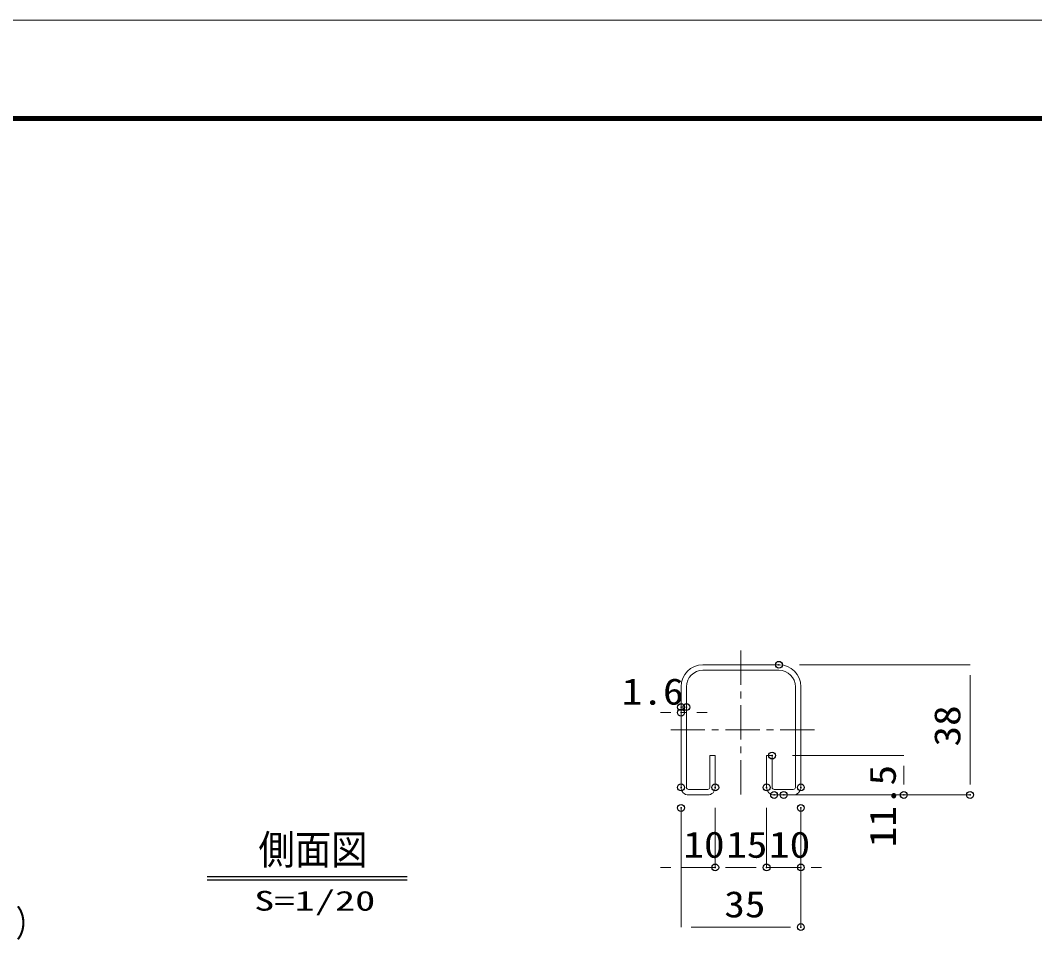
# Model space of a CAD drawing. Units: millimetres, scale not verified, with parts at other scales. Extents: x -6279 to 403, y -2363 to 2362.
# Drawn here: x -2347 to -866, y 1007 to 2362 of the extents above; entities that cross this region are included whole.
import ezdxf
from ezdxf.enums import TextEntityAlignment as Align

# ---------------------------------------------------------------- set-up
doc = ezdxf.new("R2010")
doc.units = ezdxf.units.MM
doc.header["$LTSCALE"] = 20
doc.header["$PDMODE"] = 32
doc.header["$PDSIZE"] = 10
doc.linetypes.add('USER4', pattern=[4, 2.5, -0.5, 0.5, -0.5])
for name, color, linetype, lineweight in [('0-1_寸法', 7, 'Continuous', 13), ('0-4_胴縁', 7, 'Continuous', 13), ('0-5_0', 7, 'Continuous', 13), ('0-C_EXTCNT-LMEC0', 4, 'Continuous', 25)]:
    doc.layers.add(name, color=color, linetype=linetype, lineweight=lineweight)
doc.layers.add('0-6_DEFPOINTS', color=7, linetype='Continuous')
doc.styles.add('ＭＳ ゴシック', font='')
doc.styles.get('ＭＳ ゴシック').set_extended_font_data('MS Gothic')

msp = doc.modelspace()

# ---------------------------------------------------------------- linework, layer by layer
at = {"layer": '0-1_寸法'}
for p, q in [((-1209.56, 1421.5), (-960.46, 1421.5)), ((-960.46, 1406.5), (-960.46, 1246.5)), ((-1397.56, 1351.69), (-1412.56, 1351.69)), ((-1382.56, 1329.68), (-1382.56, 1351.69)), ((-1374.56, 1351.69), (-1382.56, 1351.69)), ((-1374.56, 1329.68), (-1374.56, 1351.69)), ((-1359.56, 1351.69), (-1344.56, 1351.69)), ((-1219.56, 1289), (-1057.2, 1289)), ((-1057.2, 1274), (-1057.2, 1246.5)), ((-1216.56, 1231.5), (-1057.2, 1231.5)), ((-1202.56, 1231.5), (-960.46, 1231.5)), ((-1382.56, 1212.5), (-1382.56, 1125.62)), ((-1332.56, 1212.5), (-1332.56, 1125.62)), ((-1332.56, 1212.5), (-1332.56, 1125.62)), ((-1257.56, 1212.5), (-1257.56, 1125.62)), ((-1257.56, 1212.5), (-1257.56, 1125.62)), ((-1207.56, 1212.5), (-1207.56, 1125.62)), ((-1382.56, 1182.5), (-1382.56, 1038.59)), ((-1207.56, 1182.5), (-1207.56, 1038.59)), ((-1397.56, 1125.62), (-1412.56, 1125.62)), ((-1382.56, 1125.62), (-1332.56, 1125.62)), ((-1317.56, 1125.62), (-1302.56, 1125.62)), ((-1317.56, 1125.62), (-1272.56, 1125.62)), ((-1272.56, 1125.62), (-1287.56, 1125.62)), ((-1257.56, 1125.62), (-1207.56, 1125.62)), ((-1192.56, 1125.62), (-1177.56, 1125.62)), ((-1367.56, 1038.59), (-1222.56, 1038.59))]:
    msp.add_line(p, q, dxfattribs=at)
at = {"layer": '0-4_胴縁', "linetype": 'USER4'}
for p, q in [((-1295.06, 1442.33), (-1295.06, 1227.5)), ((-1187.58, 1326.5), (-1402.55, 1326.5))]:
    msp.add_line(p, q, dxfattribs=at)
at = {"layer": '0-4_胴縁'}
for p, q in [((-1239.56, 1421.5), (-1350.56, 1421.5)), ((-1239.56, 1413.5), (-1350.56, 1413.5)), ((-1382.56, 1389.5), (-1382.56, 1242.5)), ((-1374.56, 1389.5), (-1374.56, 1242.5)), ((-1215.56, 1242.5), (-1215.56, 1389.5)), ((-1207.56, 1242.5), (-1207.56, 1389.5)), ((-1340.56, 1289), (-1340.56, 1242.5)), ((-1340.56, 1289), (-1332.56, 1289)), ((-1332.56, 1289), (-1332.56, 1242.5)), ((-1257.56, 1289), (-1257.56, 1242.5)), ((-1249.56, 1289), (-1257.56, 1289)), ((-1249.56, 1289), (-1249.56, 1242.5)), ((-1371.56, 1239.5), (-1343.56, 1239.5)), ((-1371.56, 1231.5), (-1343.56, 1231.5)), ((-1246.56, 1239.5), (-1218.56, 1239.5)), ((-1246.56, 1231.5), (-1218.56, 1231.5))]:
    msp.add_line(p, q, dxfattribs=at)
at = {"layer": '0-4_胴縁', "color": 1}
for p, q in [((-1382.56, 1379.68), (-1382.36, 1379.68)), ((-1374.56, 1359.68), (-1374.36, 1359.68))]:
    msp.add_line(p, q, dxfattribs=at)
at = {"layer": '0-4_胴縁'}
for centre, radius, start, end in [((-1350.56, 1389.5), 32, 90, 180), ((-1350.56, 1389.5), 24, 90, 180), ((-1239.56, 1389.5), 32, 0, 90), ((-1239.56, 1389.5), 24, 0, 90), ((-1371.56, 1242.5), 11, 180, 270), ((-1371.56, 1242.5), 3, 180, 270), ((-1343.56, 1242.5), 11, 270, 0), ((-1343.56, 1242.5), 3, 270, 0), ((-1246.56, 1242.5), 11, 180, 270), ((-1246.56, 1242.5), 3, 180, 270), ((-1218.56, 1242.5), 11, 270, 0), ((-1218.56, 1242.5), 3, 270, 0)]:
    msp.add_arc(centre, radius, start, end, dxfattribs=at)
at = {"layer": '0-5_0', "color": 3}
msp.add_lwpolyline([(-6279.3, 2362.4), (403.2, 2362.4), (403.2, -2362.6), (-6279.3, -2362.6)], close=True, dxfattribs=at)
at = {"layer": '0-5_0'}
for points in [[(-6054.3, 2221.77), (178.2, 2221.77), (178.2, -2221.98), (-6054.3, -2221.98)], [(-6052.89, 2220.37), (176.8, 2220.37), (176.8, -2220.57), (-6052.89, -2220.57)], [(-6051.48, 2218.96), (175.39, 2218.96), (175.39, -2219.16), (-6051.48, -2219.16)], [(-6050.08, 2217.55), (173.99, 2217.55), (173.99, -2217.76), (-6050.08, -2217.76)], [(-6048.67, 2216.15), (172.58, 2216.15), (172.58, -2216.35), (-6048.67, -2216.35)]]:
    msp.add_lwpolyline(points, close=True, dxfattribs=at)
at = {"layer": '0-6_DEFPOINTS'}
for p in [(-1239.56, 1421.5), (-1382.56, 1359.68), (-1374.56, 1359.68), (-1382.56, 1351.69), (-1249.56, 1289), (-1382.56, 1242.5), (-1332.56, 1242.5), (-1257.56, 1242.5), (-1207.56, 1242.5), (-1246.56, 1231.5), (-1232.56, 1231.5), (-1057.2, 1231.5), (-960.46, 1231.5), (-1382.56, 1212.5), (-1207.56, 1212.5), (-1332.56, 1125.62), (-1257.56, 1125.62), (-1207.56, 1125.62), (-1207.56, 1038.59)]:
    msp.add_point(p, dxfattribs=at)
at = {"layer": '0-C_EXTCNT-LMEC0'}
for p, q in [((-2074.54, 1112.62), (-1782.64, 1112.62)), ((-2074.54, 1107.37), (-1782.64, 1107.37))]:
    msp.add_line(p, q, dxfattribs=at)

# ---------------------------------------------------------------- texts
at = {"layer": '0-1_寸法', "style": 'ＭＳ ゴシック'}
for s, height, width, p in [('1.6', 38.42, 1.15, (-1469.01, 1351.79)), ('10', 38.42, 1.15, (-1378.99, 1128.22)), ('15', 38.42, 1.15, (-1316.49, 1128.22)), ('10', 38.42, 1.15, (-1253.99, 1128.22)), ('35', 38.42, 1.15, (-1319.35, 1041.19)), ('柱：φ60.5×4.0（補強入り）', 38.48, 0.8, (-2868.4, 1013.29))]:
    msp.add_text(s, height=height, dxfattribs=dict(at, width=width)).set_placement(p, align=Align.BOTTOM_LEFT)
at = {"layer": '0-1_寸法', "style": 'ＭＳ ゴシック', "width": 1.15}
for s, p in [('38', (-963.05, 1302.21)), ('11.5', (-1057.3, 1155.14))]:
    msp.add_text(s, height=38.42, rotation=90, dxfattribs=at).set_placement(p, align=Align.BOTTOM_LEFT)
at = {"layer": '0-C_EXTCNT-LMEC0', "style": 'ＭＳ ゴシック'}
for s, height, width, p in [('側面図', 43.26, 0.9, (-1999.62, 1117.04)), ('S=1/20', 28.89, 1.5, (-2005.83, 1053.86))]:
    msp.add_text(s, height=height, dxfattribs=dict(at, width=width)).set_placement(p, align=Align.BOTTOM_LEFT)

doc.saveas('drawing.dxf')
